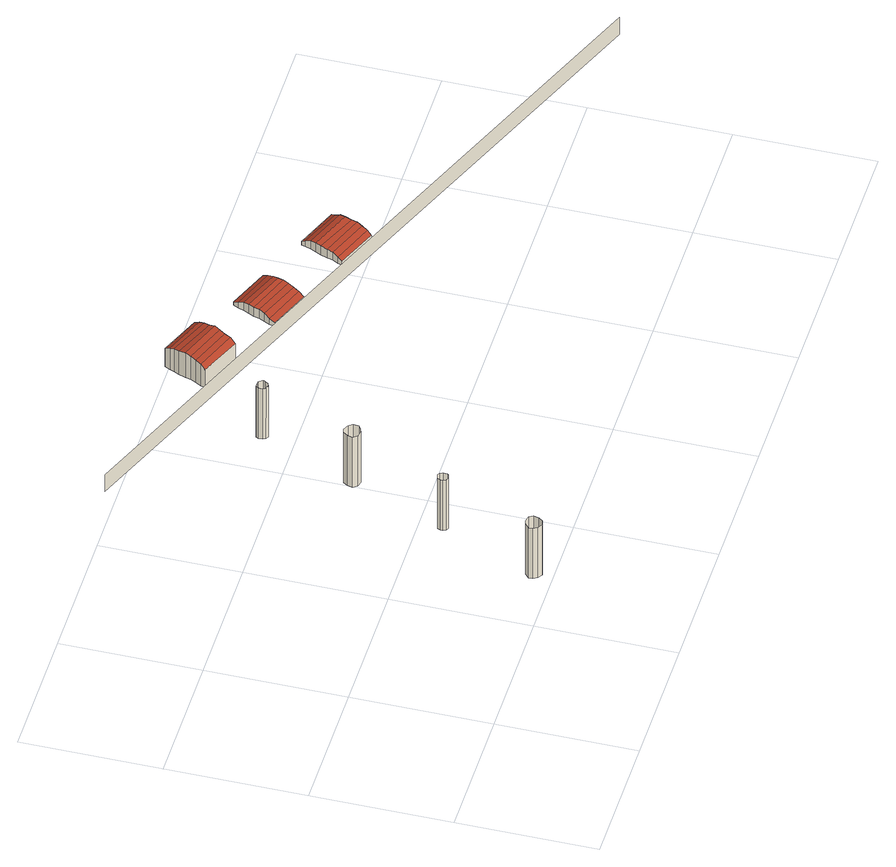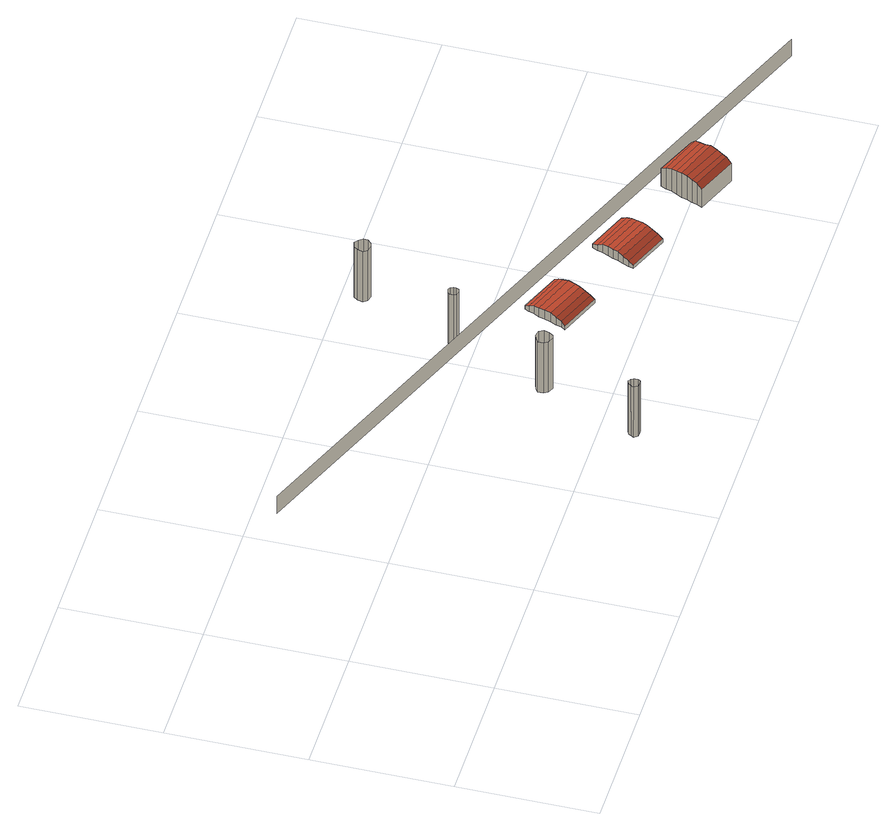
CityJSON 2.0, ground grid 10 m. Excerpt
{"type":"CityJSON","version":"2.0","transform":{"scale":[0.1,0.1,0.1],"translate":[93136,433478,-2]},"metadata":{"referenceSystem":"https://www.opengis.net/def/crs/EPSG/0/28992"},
"CityObjects":{
"building1":{"type":"Building","attributes":{"measuredHeight":21.9},"children":["building1-1","building1-2","building1-3"],"geometry":[{"type":"MultiSurface","lod":"2","boundaries":[[[0,1,2,3]],[[4,0,3,5]],[[1,6,7,2]],[[8,4,5,9]],[[6,10,11,7]],[[10,6,1,0,4,8,12,13,14,15]],[[12,8,9,16]],[[10,15,17,11]],[[13,12,16,18]],[[15,14,19,17]],[[14,13,18,19]],[[20,21,22,23]],[[21,24,25,22]],[[24,26,27,25]],[[28,20,23,29]],[[30,31,32,33]],[[34,30,33,35]],[[20,28,36,21]],[[31,37,38,32]],[[39,34,35,40]],[[21,36,41,24]],[[37,42,43,38]],[[44,42,37,31,30,34,39,45,46,47]],[[45,39,40,48]],[[42,44,49,43]],[[24,41,50,26]],[[46,45,48,51]],[[44,47,52,49]],[[47,46,51,52]],[[26,50,53,54]],[[36,28,29,55]],[[41,36,55,56]],[[50,41,56,57]],[[53,50,57,58]],[[58,59,60,53]],[[61,62,63,64]],[[65,61,64,66]],[[62,67,68,63]],[[69,65,66,70]],[[71,72,73,74]],[[72,75,76,73]],[[67,77,78,68]],[[77,67,62,61,65,69,79,80,81,82]],[[79,69,70,83]],[[75,84,85,76]],[[77,82,86,78]],[[80,79,83,87]],[[84,88,89,85]],[[82,81,90,86]],[[81,80,87,90]],[[91,89,88,92]],[[93,71,74,94]],[[71,93,95,72]],[[96,91,92,97]],[[72,95,98,75]],[[99,96,97,100]],[[75,98,101,84]],[[102,99,100,103]],[[84,101,104,88]],[[88,104,105,92]],[[95,93,94,106]],[[92,105,107,97]],[[98,95,106,108]],[[97,107,109,100]],[[101,98,108,110]],[[100,109,111,103]],[[112,102,103,111]],[[104,101,110,113]],[[113,114,105,104]],[[114,115,107,105]],[[115,116,109,107]],[[116,112,111,109]],[[117,118,119,120]],[[121,122,123,117,120]],[[119,118,124,125,126]],[[127,123,122,128]],[[124,129,130,125]],[[124,118,117,123,127,131,132,133,134,129]],[[135,131,127,128,136]],[[129,134,137,130]],[[138,132,131,135,139]],[[140,137,134,133,141]],[[133,132,138,141]],[[142,143,144,145]],[[146,147,148,149]],[[143,150,151,144]],[[150,152,153,151]],[[152,154,155,153]],[[156,155,154,157]],[[158,142,145,159]],[[142,158,160,143]],[[161,156,157,162]],[[143,160,163,150]],[[164,161,162,165]],[[150,163,166,152]],[[167,164,165,168]],[[152,166,169,154]]],"semantics":{"surfaces":[{"type":"WallSurface"},{"type":"GroundSurface"},{"type":"RoofSurface"}],"values":[0,0,0,0,0,1,0,0,0,0,0,0,0,0,0,0,0,2,0,0,2,0,1,0,0,2,0,0,0,2,0,0,0,0,0,0,0,0,0,0,0,0,1,0,0,0,0,0,0,0,0,0,2,0,2,0,2,0,2,2,0,2,0,2,0,2,0,0,0,0,0,0,0,0,0,0,0,1,0,0,0,0,0,0,0,0,0,0,0,0,2,0,2,0,2,0,2]}}]},
"building1-1":{"type":"BuildingInstallation","parents":["building1"],"geometry":[{"type":"MultiSurface","lod":"2","boundaries":[[[170,171,172,173]],[[174,175,54,176]],[[177,178,179,180]],[[171,177,180,172]],[[59,181,182,60]],[[178,183,184,179]],[[181,170,173,182]],[[26,54,175,27]],[[53,50,57,58]],[[183,174,176,184]],[[58,59,60,53]],[[24,26,27,25]],[[50,41,56,57]],[[21,24,25,22]],[[41,36,55,56]],[[20,21,22,23]],[[36,28,29,55]],[[28,20,23,29]],[[176,60,182,184]],[[179,173,172,180]],[[24,41,50,26]],[[21,36,41,24]],[[26,50,53,54]],[[184,182,173,179]],[[20,28,36,21]],[[54,53,60,176]]],"semantics":{"surfaces":[{"type":"WallSurface"},{"type":"RoofSurface"}],"values":[0,0,0,0,0,0,0,0,0,0,0,0,0,0,0,0,0,0,1,1,1,1,1,1,1,1]}}]},
"building1-2":{"type":"BuildingInstallation","parents":["building1"],"geometry":[{"type":"MultiSurface","lod":"2","boundaries":[[[102,99,100,103]],[[72,75,76,73]],[[116,112,111,109]],[[112,102,103,111]],[[115,116,109,107]],[[99,96,97,100]],[[96,91,92,97]],[[104,101,110,113]],[[114,115,107,105]],[[91,89,88,92]],[[113,114,105,104]],[[75,84,85,76]],[[101,98,108,110]],[[71,72,73,74]],[[93,71,74,94]],[[84,88,89,85]],[[95,93,94,106]],[[98,95,106,108]],[[97,107,109,100]],[[75,98,101,84]],[[84,101,104,88]],[[92,105,107,97]],[[72,95,98,75]],[[100,109,111,103]],[[71,93,95,72]],[[88,104,105,92]]],"semantics":{"surfaces":[{"type":"WallSurface"},{"type":"RoofSurface"}],"values":[0,0,0,0,0,0,0,0,0,0,0,0,0,0,0,0,0,0,1,1,1,1,1,1,1,1]}}]},
"building1-3":{"type":"BuildingInstallation","parents":["building1"],"geometry":[{"type":"MultiSurface","lod":"2","boundaries":[[[167,164,165,168]],[[143,150,151,144]],[[158,142,145,159]],[[169,166,185,186]],[[187,188,189,190]],[[156,155,154,157]],[[191,192,193,194]],[[164,161,162,165]],[[152,154,155,153]],[[192,167,168,193]],[[188,191,194,189]],[[142,143,144,145]],[[150,152,153,151]],[[166,163,195,185]],[[160,158,159,196]],[[161,156,157,162]],[[186,187,190,169]],[[163,160,196,195]],[[157,190,189,162]],[[150,163,166,152]],[[165,194,193,168]],[[162,189,194,165]],[[154,169,190,157]],[[152,166,169,154]],[[143,160,163,150]],[[142,158,160,143]]],"semantics":{"surfaces":[{"type":"WallSurface"},{"type":"RoofSurface"}],"values":[0,0,0,0,0,0,0,0,0,0,0,0,0,0,0,0,0,0,1,1,1,1,1,1,1,1]}}]}
},
"vertices":[
[145,13,6],[147,10,6],[147,10,51],[145,13,51],[145,16,6],[145,16,51],[150,8,6],[150,8,51],[148,19,6],[148,19,51],[154,9,6],[154,9,51],[151,20,6],[155,19,6],[157,16,6],[156,12,6],[151,20,51],[156,12,51],[155,19,51],[157,16,51],[117,231,166],[118,234,169],[118,234,150],[117,231,150],[120,238,170],[120,238,150],[122,242,171],[122,242,150],[147,218,166],[147,218,150],[175,83,6],[176,81,6],[176,81,51],[175,83,51],[175,85,6],[175,85,51],[149,222,169],[178,80,6],[178,80,51],[176,87,6],[176,87,51],[150,226,170],[181,81,6],[181,81,51],[182,82,6],[179,88,6],[181,87,6],[182,85,6],[179,88,51],[182,82,51],[152,230,171],[181,87,51],[182,85,51],[154,234,172],[123,246,172],[149,222,150],[150,226,150],[152,230,150],[154,234,150],[155,238,150],[155,238,171],[200,152,6],[202,149,6],[202,149,51],[200,152,51],[201,156,6],[201,156,51],[206,148,6],[206,148,51],[203,159,6],[203,159,51],[187,202,153],[188,206,155],[188,206,150],[187,202,150],[190,210,157],[190,210,150],[209,149,6],[209,149,51],[206,160,6],[210,158,6],[212,155,6],[212,151,6],[206,160,51],[192,214,158],[192,214,150],[212,151,51],[210,158,51],[193,218,158],[193,218,150],[212,155,51],[195,222,150],[195,222,158],[217,190,153],[217,190,150],[219,194,155],[197,226,150],[197,226,157],[220,198,157],[198,230,150],[198,230,155],[222,202,158],[200,234,150],[200,234,153],[224,206,158],[225,210,158],[219,194,150],[227,214,157],[220,198,150],[229,218,155],[222,202,150],[230,222,153],[230,222,150],[224,206,150],[225,210,150],[227,214,150],[229,218,150],[230,222,6],[231,220,6],[231,220,51],[230,222,51],[230,223,51],[230,225,51],[230,225,6],[233,219,6],[233,219,51],[233,220,51],[231,227,6],[231,227,51],[236,220,6],[236,220,51],[234,227,6],[236,227,6],[238,224,6],[237,222,6],[234,227,51],[233,227,51],[237,222,51],[236,227,51],[235,227,51],[238,223,51],[238,224,51],[257,175,153],[258,178,155],[258,178,150],[257,175,150],[1,268,165],[524,57,165],[524,57,150],[1,268,150],[260,182,157],[260,182,150],[261,186,158],[261,186,150],[263,191,158],[263,191,150],[265,195,150],[265,195,158],[287,163,153],[287,163,150],[289,166,155],[267,199,150],[267,199,157],[290,170,157],[268,203,150],[268,203,155],[292,174,158],[269,206,150],[269,206,153],[293,178,158],
[158,246,150],[160,250,150],[160,250,166],[158,246,169],[125,251,150],[123,246,150],[125,251,171],[130,262,150],[128,258,150],[128,258,169],[130,262,166],[157,242,150],[157,242,170],[127,255,150],[127,255,170],
[292,174,150],[293,178,150],[295,183,150],[297,187,150],[297,187,157],[295,183,158],[298,191,150],[300,194,150],[300,194,153],[298,191,155],[290,170,150],[289,166,150]
]}
